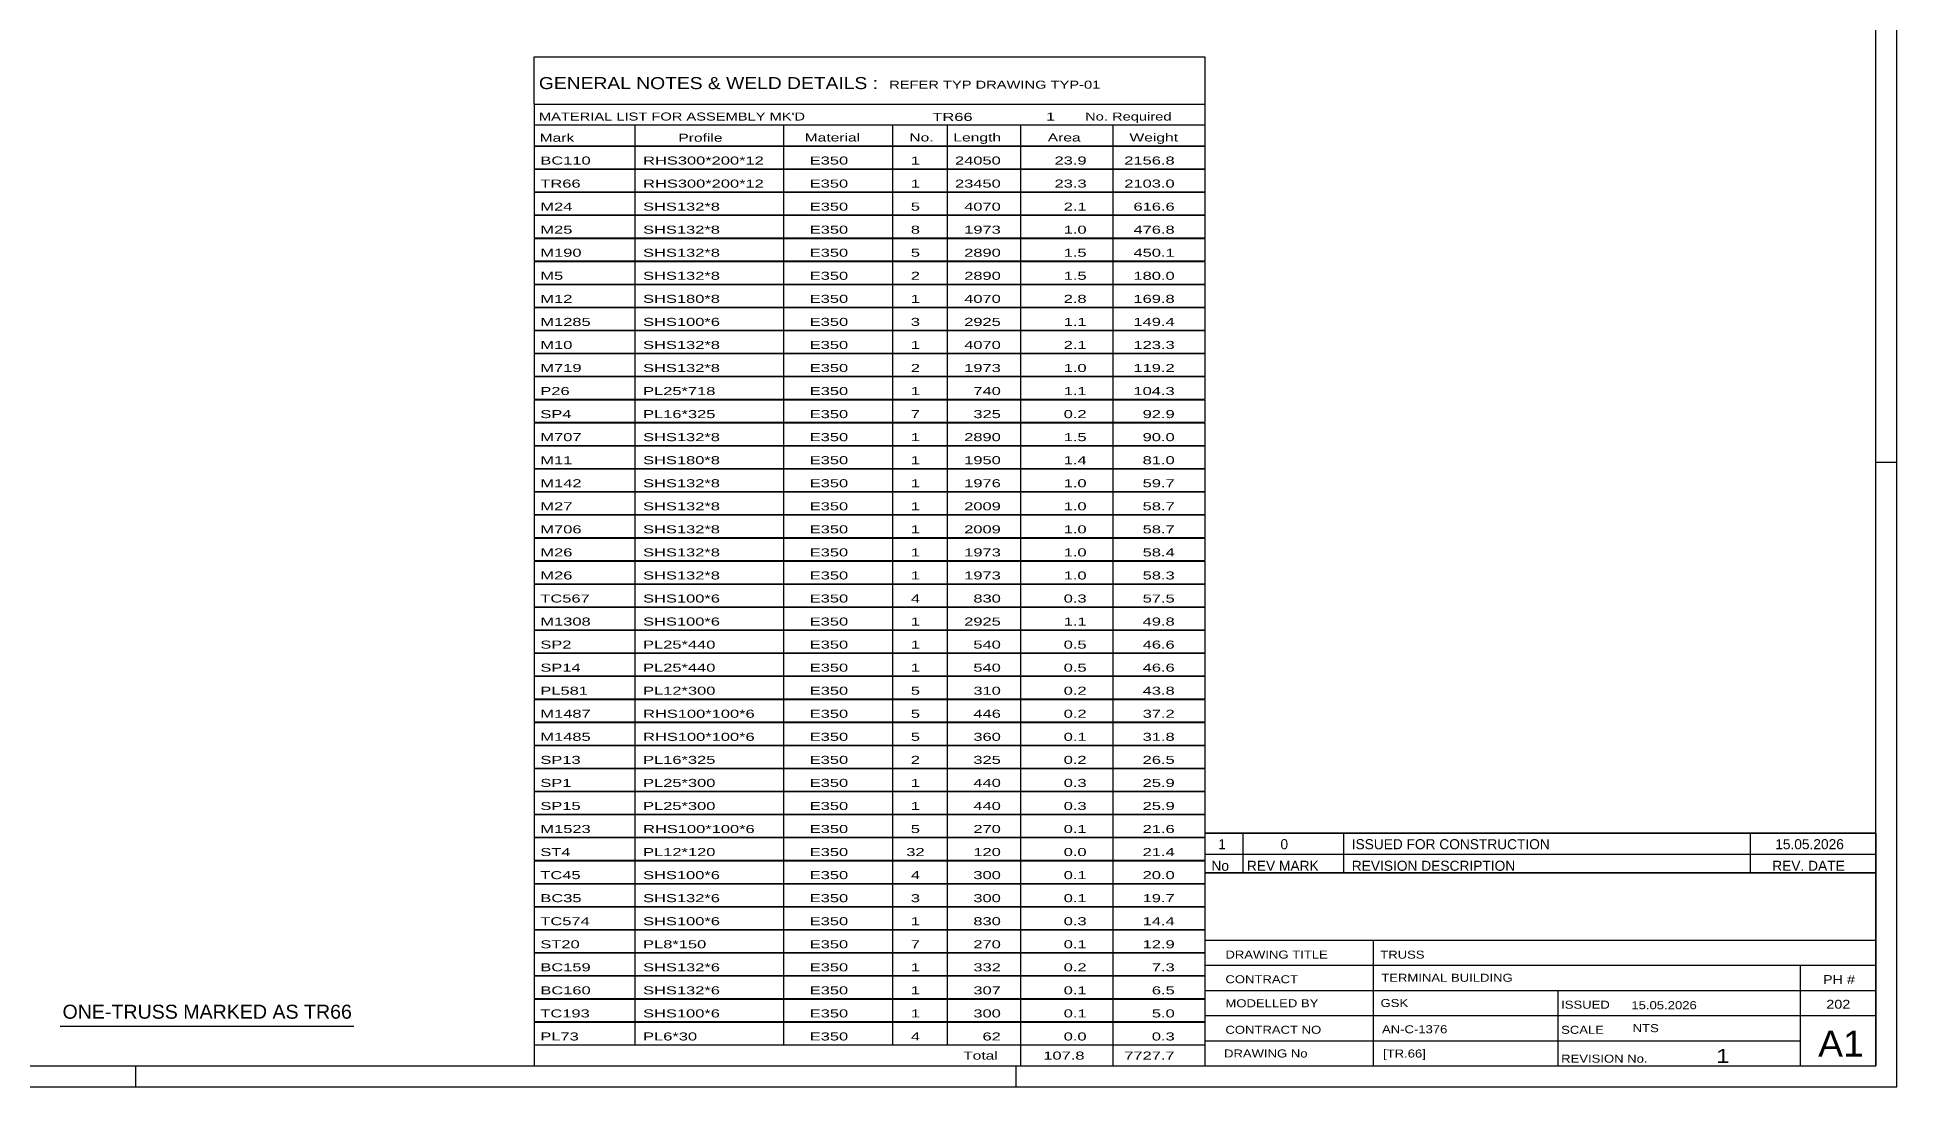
# Model space of a CAD drawing. Header units: millimetres. Extents: x -400 to 789, y -648 to 193.
# Drawn here: x 345.9 to 789.4, y -648.2 to -397.8 of the extents above; entities that cross this region are included whole.
import ezdxf

# ---------------------------------------------------------------- set-up
doc = ezdxf.new("R2010")
doc.units = ezdxf.units.MM
doc.styles.add('Arial', font='ARIAL.TTF', dxfattribs={"height": 0.2})
doc.styles.add('Arial Narrow', font='ARIALN.TTF', dxfattribs={"height": 0.2})

# ---------------------------------------------------------------- blocks, each defined once
blk = doc.blocks.new('Unknown-392021936-40983')
at = {"color": 7, "linetype": 'Continuous'}
for p, q in [((624.37, -597.17), (624.37, -643.22)), ((624.37, -597.17), (784.37, -597.17)), ((784.37, -597.22), (784.37, -643.22)), ((624.37, -613.22), (784.37, -613.22)), ((664.51, -613.22), (664.51, -643.22)), ((624.37, -619.22), (784.37, -619.22)), ((766.37, -643.17), (766.37, -619.17)), ((624.37, -625.22), (784.37, -625.22)), ((708.51, -625.22), (708.51, -643.22)), ((624.37, -631.22), (784.37, -631.22)), ((624.37, -637.22), (766.37, -637.22)), ((624.37, -643.22), (784.37, -643.22))]:
    blk.add_line(p, q, dxfattribs=at)
at = {"color": 7, "style": 'Arial Narrow'}
for s, height, width, p in [('DRAWING TITLE', 1.9089, 1.425378, (629.25, -617.62)), ('TRUSS', 1.909, 1.425378, (666.17, -617.64)), ('CONTRACT', 1.909, 1.425378, (629.25, -623.51)), ('TERMINAL BUILDING', 1.9089, 1.425378, (666.42, -623.15)), ('MODELLED BY', 1.9089, 1.425378, (629.25, -629.24)), ('GSK', 1.909, 1.425378, (666.25, -629.18)), ('ISSUED', 1.909, 1.425378, (709.31, -629.58)), ('15.05.2026', 1.909, 1.425378, (726.06, -629.7)), ('CONTRACT NO', 1.9089, 1.425378, (629.25, -635.56)), ('AN-C-1376', 1.909, 1.425378, (666.59, -635.44)), ('SCALE', 1.909, 1.425378, (709.31, -635.57)), ('A1', 6.204, 1.25, (770.61, -641.02)), ('DRAWING No', 1.909, 1.425378, (628.92, -641.22)), ('[TR.66]', 1.909, 1.425378, (666.83, -641.23)), ('REVISION No.', 1.9089, 1.425378, (709.31, -642.45)), ('1', 3.34, 1.5, (746.28, -642.54))]:
    blk.add_text(s, height=height, dxfattribs=dict(at, width=width)).set_placement(p)
at = {"color": 7, "linetype": 'Continuous', "style": 'Arial Narrow'}
for s, height, width, p in [('PH #', 2.1, 1.42538, (771.77, -623.67)), ('202', 2.1, 1.42538, (772.55, -629.57)), ('NTS', 1.909, 1.425378, (726.37, -635.17))]:
    blk.add_text(s, height=height, dxfattribs=dict(at, width=width)).set_placement(p)
blk = doc.blocks.new('Unknown-392021936-1163')
at = {"color": 5, "linetype": 'Continuous'}
for p, q in [((789.37, -648.22), (789.37, 192.78)), ((784.37, -643.22), (784.37, 187.78)), ((789.37, -499.22), (784.37, -499.22)), ((-394.63, -643.22), (784.37, -643.22)), ((369.37, -648.22), (369.37, -643.22)), ((579.37, -648.22), (579.37, -643.22)), ((-399.63, -648.22), (789.37, -648.22))]:
    blk.add_line(p, q, dxfattribs=at)
blk = doc.blocks.new('Unknown-392021936-40984')
at = {"color": 7, "linetype": 'Continuous'}
for p, q in [((624.37, -587.67), (784.37, -587.67)), ((784.37, -587.67), (624.37, -587.67)), ((624.37, -587.67), (624.37, -592.67)), ((633.37, -587.67), (633.37, -592.67)), ((657.37, -587.67), (657.37, -592.67)), ((754.37, -587.67), (754.37, -592.67)), ((784.37, -587.67), (784.37, -592.67)), ((624.37, -592.67), (784.37, -592.67)), ((624.37, -592.67), (624.37, -597.17)), ((624.37, -592.67), (784.37, -592.67)), ((633.37, -592.67), (633.37, -597.17)), ((657.37, -592.67), (657.37, -597.17)), ((754.37, -592.67), (754.37, -597.17)), ((784.37, -592.67), (784.37, -597.17)), ((784.37, -597.17), (624.37, -597.17))]:
    blk.add_line(p, q, dxfattribs=at)
at = {"color": 7, "linetype": 'Continuous', "style": 'Arial Narrow'}
for s, height, width, p in [('1', 2.39, 1.196471, (627.52, -591.52)), ('0', 2.39, 1.196471, (642.37, -591.52)), ('ISSUED FOR CONSTRUCTION', 2.3861, 1.196471, (659.37, -591.52)), ('15.05.2026', 2.386, 1.196471, (760.37, -591.52)), ('No', 2.386, 1.2, (625.91, -596.67)), ('REV MARK', 2.386, 1.2, (634.37, -596.67)), ('REVISION DESCRIPTION', 2.3861, 1.2, (659.37, -596.67)), ('REV. DATE', 2.386, 1.2, (759.65, -596.67))]:
    blk.add_text(s, height=height, dxfattribs=dict(at, width=width)).set_placement(p)
blk = doc.blocks.new('Unknown-392021936-40985')
at = {"color": 7, "linetype": 'Continuous'}
for p, q in [((464.37, -402.47), (624.37, -402.47)), ((464.37, -413.72), (464.37, -402.47)), ((624.37, -402.47), (624.37, -413.72)), ((464.37, -413.72), (624.37, -413.72)), ((464.37, -413.72), (464.37, -418.72)), ((624.37, -413.72), (624.37, -418.72)), ((464.37, -418.72), (624.37, -418.72)), ((464.37, -418.72), (464.37, -423.72)), ((488.37, -418.72), (488.37, -423.72)), ((523.87, -418.72), (523.87, -423.72)), ((549.87, -418.72), (549.87, -423.72)), ((562.87, -418.72), (562.87, -423.72)), ((580.37, -418.72), (580.37, -423.72)), ((602.37, -418.72), (602.37, -423.72)), ((624.37, -418.72), (624.37, -423.72)), ((464.37, -423.72), (624.37, -423.72)), ((464.37, -423.77), (464.37, -429.17)), ((464.37, -423.77), (624.37, -423.77)), ((488.37, -423.72), (488.37, -429.22)), ((523.87, -423.72), (523.87, -429.22)), ((549.87, -423.72), (549.87, -429.22)), ((562.87, -423.72), (562.87, -429.22)), ((580.37, -423.72), (580.37, -429.22)), ((602.37, -423.72), (602.37, -429.22)), ((624.37, -423.77), (624.37, -429.17)), ((464.37, -429.17), (624.37, -429.17)), ((464.37, -429.27), (464.37, -434.67)), ((464.37, -429.27), (624.37, -429.27)), ((488.37, -429.22), (488.37, -434.72)), ((523.87, -429.22), (523.87, -434.72)), ((549.87, -429.22), (549.87, -434.72)), ((562.87, -429.22), (562.87, -434.72)), ((580.37, -429.22), (580.37, -434.72)), ((602.37, -429.22), (602.37, -434.72)), ((624.37, -429.27), (624.37, -434.67)), ((464.37, -434.67), (624.37, -434.67)), ((464.37, -434.77), (464.37, -440.17)), ((464.37, -434.77), (624.37, -434.77)), ((488.37, -434.72), (488.37, -440.22)), ((523.87, -434.72), (523.87, -440.22)), ((549.87, -434.72), (549.87, -440.22)), ((562.87, -434.72), (562.87, -440.22)), ((580.37, -434.72), (580.37, -440.22)), ((602.37, -434.72), (602.37, -440.22)), ((624.37, -434.77), (624.37, -440.17)), ((464.37, -440.17), (624.37, -440.17)), ((464.37, -440.27), (464.37, -445.67)), ((464.37, -440.27), (624.37, -440.27)), ((488.37, -440.22), (488.37, -445.72)), ((523.87, -440.22), (523.87, -445.72)), ((549.87, -440.22), (549.87, -445.72)), ((562.87, -440.22), (562.87, -445.72)), ((580.37, -440.22), (580.37, -445.72)), ((602.37, -440.22), (602.37, -445.72)), ((624.37, -440.27), (624.37, -445.67)), ((464.37, -445.67), (624.37, -445.67)), ((464.37, -445.77), (464.37, -451.17)), ((464.37, -445.77), (624.37, -445.77)), ((488.37, -445.72), (488.37, -451.22)), ((523.87, -445.72), (523.87, -451.22)), ((549.87, -445.72), (549.87, -451.22)), ((562.87, -445.72), (562.87, -451.22)), ((580.37, -445.72), (580.37, -451.22)), ((602.37, -445.72), (602.37, -451.22)), ((624.37, -445.77), (624.37, -451.17)), ((464.37, -451.17), (624.37, -451.17)), ((464.37, -451.27), (464.37, -456.67)), ((464.37, -451.27), (624.37, -451.27)), ((488.37, -451.22), (488.37, -456.72)), ((523.87, -451.22), (523.87, -456.72)), ((549.87, -451.22), (549.87, -456.72)), ((562.87, -451.22), (562.87, -456.72)), ((580.37, -451.22), (580.37, -456.72)), ((602.37, -451.22), (602.37, -456.72)), ((624.37, -451.27), (624.37, -456.67)), ((464.37, -456.67), (624.37, -456.67)), ((464.37, -456.77), (464.37, -462.17)), ((464.37, -456.77), (624.37, -456.77)), ((488.37, -456.72), (488.37, -462.22)), ((523.87, -456.72), (523.87, -462.22)), ((549.87, -456.72), (549.87, -462.22)), ((562.87, -456.72), (562.87, -462.22)), ((580.37, -456.72), (580.37, -462.22)), ((602.37, -456.72), (602.37, -462.22)), ((624.37, -456.77), (624.37, -462.17)), ((464.37, -462.17), (624.37, -462.17)), ((464.37, -462.27), (464.37, -467.67)), ((464.37, -462.27), (624.37, -462.27)), ((488.37, -462.22), (488.37, -467.72)), ((523.87, -462.22), (523.87, -467.72)), ((549.87, -462.22), (549.87, -467.72)), ((562.87, -462.22), (562.87, -467.72)), ((580.37, -462.22), (580.37, -467.72)), ((602.37, -462.22), (602.37, -467.72)), ((624.37, -462.27), (624.37, -467.67)), ((464.37, -467.67), (624.37, -467.67)), ((464.37, -467.77), (464.37, -473.17)), ((464.37, -467.77), (624.37, -467.77)), ((488.37, -467.72), (488.37, -473.22)), ((523.87, -467.72), (523.87, -473.22)), ((549.87, -467.72), (549.87, -473.22)), ((562.87, -467.72), (562.87, -473.22)), ((580.37, -467.72), (580.37, -473.22)), ((602.37, -467.72), (602.37, -473.22)), ((624.37, -467.77), (624.37, -473.17)), ((464.37, -473.17), (624.37, -473.17)), ((464.37, -473.27), (464.37, -478.67)), ((464.37, -473.27), (624.37, -473.27)), ((488.37, -473.22), (488.37, -478.72)), ((523.87, -473.22), (523.87, -478.72)), ((549.87, -473.22), (549.87, -478.72)), ((562.87, -473.22), (562.87, -478.72)), ((580.37, -473.22), (580.37, -478.72)), ((602.37, -473.22), (602.37, -478.72)), ((624.37, -473.27), (624.37, -478.67)), ((464.37, -478.67), (624.37, -478.67)), ((464.37, -478.77), (464.37, -484.17)), ((464.37, -478.77), (624.37, -478.77)), ((488.37, -478.72), (488.37, -484.22)), ((523.87, -478.72), (523.87, -484.22)), ((549.87, -478.72), (549.87, -484.22)), ((562.87, -478.72), (562.87, -484.22)), ((580.37, -478.72), (580.37, -484.22)), ((602.37, -478.72), (602.37, -484.22)), ((624.37, -478.77), (624.37, -484.17)), ((464.37, -484.17), (624.37, -484.17)), ((464.37, -484.27), (464.37, -489.67)), ((464.37, -484.27), (624.37, -484.27)), ((488.37, -484.22), (488.37, -489.72)), ((523.87, -484.22), (523.87, -489.72)), ((549.87, -484.22), (549.87, -489.72)), ((562.87, -484.22), (562.87, -489.72)), ((580.37, -484.22), (580.37, -489.72)), ((602.37, -484.22), (602.37, -489.72)), ((624.37, -484.27), (624.37, -489.67)), ((464.37, -489.67), (624.37, -489.67)), ((464.37, -489.77), (464.37, -495.17)), ((464.37, -489.77), (624.37, -489.77)), ((488.37, -489.72), (488.37, -495.22)), ((523.87, -489.72), (523.87, -495.22)), ((549.87, -489.72), (549.87, -495.22)), ((562.87, -489.72), (562.87, -495.22)), ((580.37, -489.72), (580.37, -495.22)), ((602.37, -489.72), (602.37, -495.22)), ((624.37, -489.77), (624.37, -495.17)), ((464.37, -495.17), (624.37, -495.17)), ((464.37, -495.27), (464.37, -500.67)), ((464.37, -495.27), (624.37, -495.27)), ((488.37, -495.22), (488.37, -500.72)), ((523.87, -495.22), (523.87, -500.72)), ((549.87, -495.22), (549.87, -500.72)), ((562.87, -495.22), (562.87, -500.72)), ((580.37, -495.22), (580.37, -500.72)), ((602.37, -495.22), (602.37, -500.72)), ((624.37, -495.27), (624.37, -500.67)), ((464.37, -500.67), (624.37, -500.67)), ((464.37, -500.77), (464.37, -506.17)), ((464.37, -500.77), (624.37, -500.77)), ((488.37, -500.72), (488.37, -506.22)), ((523.87, -500.72), (523.87, -506.22)), ((549.87, -500.72), (549.87, -506.22)), ((562.87, -500.72), (562.87, -506.22)), ((580.37, -500.72), (580.37, -506.22)), ((602.37, -500.72), (602.37, -506.22)), ((624.37, -500.77), (624.37, -506.17)), ((464.37, -506.17), (624.37, -506.17)), ((464.37, -506.27), (464.37, -511.67)), ((464.37, -506.27), (624.37, -506.27)), ((488.37, -506.22), (488.37, -511.72)), ((523.87, -506.22), (523.87, -511.72)), ((549.87, -506.22), (549.87, -511.72)), ((562.87, -506.22), (562.87, -511.72)), ((580.37, -506.22), (580.37, -511.72)), ((602.37, -506.22), (602.37, -511.72)), ((624.37, -506.27), (624.37, -511.67)), ((464.37, -511.67), (624.37, -511.67)), ((464.37, -511.77), (464.37, -517.17)), ((464.37, -511.77), (624.37, -511.77)), ((488.37, -511.72), (488.37, -517.22)), ((523.87, -511.72), (523.87, -517.22)), ((549.87, -511.72), (549.87, -517.22)), ((562.87, -511.72), (562.87, -517.22)), ((580.37, -511.72), (580.37, -517.22)), ((602.37, -511.72), (602.37, -517.22)), ((624.37, -511.77), (624.37, -517.17)), ((464.37, -517.17), (624.37, -517.17)), ((464.37, -517.27), (464.37, -522.67)), ((464.37, -517.27), (624.37, -517.27)), ((488.37, -517.22), (488.37, -522.72)), ((523.87, -517.22), (523.87, -522.72)), ((549.87, -517.22), (549.87, -522.72)), ((562.87, -517.22), (562.87, -522.72)), ((580.37, -517.22), (580.37, -522.72)), ((602.37, -517.22), (602.37, -522.72)), ((624.37, -517.27), (624.37, -522.67)), ((464.37, -522.67), (624.37, -522.67)), ((464.37, -522.77), (464.37, -528.17)), ((464.37, -522.77), (624.37, -522.77)), ((488.37, -522.72), (488.37, -528.22)), ((523.87, -522.72), (523.87, -528.22)), ((549.87, -522.72), (549.87, -528.22)), ((562.87, -522.72), (562.87, -528.22)), ((580.37, -522.72), (580.37, -528.22)), ((602.37, -522.72), (602.37, -528.22)), ((624.37, -522.77), (624.37, -528.17)), ((464.37, -528.17), (624.37, -528.17)), ((464.37, -528.27), (464.37, -533.67)), ((464.37, -528.27), (624.37, -528.27)), ((488.37, -528.22), (488.37, -533.72)), ((523.87, -528.22), (523.87, -533.72)), ((549.87, -528.22), (549.87, -533.72)), ((562.87, -528.22), (562.87, -533.72)), ((580.37, -528.22), (580.37, -533.72)), ((602.37, -528.22), (602.37, -533.72)), ((624.37, -528.27), (624.37, -533.67)), ((464.37, -533.67), (624.37, -533.67)), ((464.37, -533.77), (464.37, -539.17)), ((464.37, -533.77), (624.37, -533.77)), ((488.37, -533.72), (488.37, -539.22)), ((523.87, -533.72), (523.87, -539.22)), ((549.87, -533.72), (549.87, -539.22)), ((562.87, -533.72), (562.87, -539.22)), ((580.37, -533.72), (580.37, -539.22)), ((602.37, -533.72), (602.37, -539.22)), ((624.37, -533.77), (624.37, -539.17)), ((464.37, -539.17), (624.37, -539.17)), ((464.37, -539.27), (464.37, -544.67)), ((464.37, -539.27), (624.37, -539.27)), ((488.37, -539.22), (488.37, -544.72)), ((523.87, -539.22), (523.87, -544.72)), ((549.87, -539.22), (549.87, -544.72)), ((562.87, -539.22), (562.87, -544.72)), ((580.37, -539.22), (580.37, -544.72)), ((602.37, -539.22), (602.37, -544.72)), ((624.37, -539.27), (624.37, -544.67)), ((464.37, -544.67), (624.37, -544.67)), ((464.37, -544.77), (464.37, -550.17)), ((464.37, -544.77), (624.37, -544.77)), ((488.37, -544.72), (488.37, -550.22)), ((523.87, -544.72), (523.87, -550.22)), ((549.87, -544.72), (549.87, -550.22)), ((562.87, -544.72), (562.87, -550.22)), ((580.37, -544.72), (580.37, -550.22)), ((602.37, -544.72), (602.37, -550.22)), ((624.37, -544.77), (624.37, -550.17)), ((464.37, -550.17), (624.37, -550.17)), ((464.37, -550.27), (464.37, -555.67)), ((464.37, -550.27), (624.37, -550.27)), ((488.37, -550.22), (488.37, -555.72)), ((523.87, -550.22), (523.87, -555.72)), ((549.87, -550.22), (549.87, -555.72)), ((562.87, -550.22), (562.87, -555.72)), ((580.37, -550.22), (580.37, -555.72)), ((602.37, -550.22), (602.37, -555.72)), ((624.37, -550.27), (624.37, -555.67)), ((464.37, -555.67), (624.37, -555.67)), ((464.37, -555.77), (464.37, -561.17)), ((464.37, -555.77), (624.37, -555.77)), ((488.37, -555.72), (488.37, -561.22)), ((523.87, -555.72), (523.87, -561.22)), ((549.87, -555.72), (549.87, -561.22)), ((562.87, -555.72), (562.87, -561.22)), ((580.37, -555.72), (580.37, -561.22)), ((602.37, -555.72), (602.37, -561.22)), ((624.37, -555.77), (624.37, -561.17)), ((464.37, -561.17), (624.37, -561.17)), ((464.37, -561.27), (464.37, -566.67)), ((464.37, -561.27), (624.37, -561.27)), ((488.37, -561.22), (488.37, -566.72)), ((523.87, -561.22), (523.87, -566.72)), ((549.87, -561.22), (549.87, -566.72)), ((562.87, -561.22), (562.87, -566.72)), ((580.37, -561.22), (580.37, -566.72)), ((602.37, -561.22), (602.37, -566.72)), ((624.37, -561.27), (624.37, -566.67)), ((464.37, -566.67), (624.37, -566.67)), ((464.37, -566.77), (464.37, -572.17)), ((464.37, -566.77), (624.37, -566.77)), ((488.37, -566.72), (488.37, -572.22)), ((523.87, -566.72), (523.87, -572.22)), ((549.87, -566.72), (549.87, -572.22)), ((562.87, -566.72), (562.87, -572.22)), ((580.37, -566.72), (580.37, -572.22)), ((602.37, -566.72), (602.37, -572.22)), ((624.37, -566.77), (624.37, -572.17)), ((464.37, -572.17), (624.37, -572.17)), ((464.37, -572.27), (464.37, -577.67)), ((464.37, -572.27), (624.37, -572.27)), ((488.37, -572.22), (488.37, -577.72)), ((523.87, -572.22), (523.87, -577.72)), ((549.87, -572.22), (549.87, -577.72)), ((562.87, -572.22), (562.87, -577.72)), ((580.37, -572.22), (580.37, -577.72)), ((602.37, -572.22), (602.37, -577.72)), ((624.37, -572.27), (624.37, -577.67)), ((464.37, -577.67), (624.37, -577.67)), ((464.37, -577.77), (464.37, -583.17)), ((464.37, -577.77), (624.37, -577.77)), ((488.37, -577.72), (488.37, -583.22)), ((523.87, -577.72), (523.87, -583.22)), ((549.87, -577.72), (549.87, -583.22)), ((562.87, -577.72), (562.87, -583.22)), ((580.37, -577.72), (580.37, -583.22)), ((602.37, -577.72), (602.37, -583.22)), ((624.37, -577.77), (624.37, -583.17)), ((464.37, -583.17), (624.37, -583.17)), ((464.37, -583.27), (464.37, -588.67)), ((464.37, -583.27), (624.37, -583.27)), ((488.37, -583.22), (488.37, -588.72)), ((523.87, -583.22), (523.87, -588.72)), ((549.87, -583.22), (549.87, -588.72)), ((562.87, -583.22), (562.87, -588.72)), ((580.37, -583.22), (580.37, -588.72)), ((602.37, -583.22), (602.37, -588.72)), ((624.37, -583.27), (624.37, -588.67)), ((464.37, -588.67), (624.37, -588.67)), ((464.37, -588.77), (464.37, -594.17)), ((464.37, -588.77), (624.37, -588.77)), ((488.37, -588.72), (488.37, -594.22)), ((523.87, -588.72), (523.87, -594.22)), ((549.87, -588.72), (549.87, -594.22)), ((562.87, -588.72), (562.87, -594.22)), ((580.37, -588.72), (580.37, -594.22)), ((602.37, -588.72), (602.37, -594.22)), ((624.37, -588.77), (624.37, -594.17)), ((464.37, -594.17), (624.37, -594.17)), ((464.37, -594.27), (464.37, -599.67)), ((464.37, -594.27), (624.37, -594.27)), ((488.37, -594.22), (488.37, -599.72)), ((523.87, -594.22), (523.87, -599.72)), ((549.87, -594.22), (549.87, -599.72)), ((562.87, -594.22), (562.87, -599.72)), ((580.37, -594.22), (580.37, -599.72)), ((602.37, -594.22), (602.37, -599.72)), ((624.37, -594.27), (624.37, -599.67)), ((464.37, -599.67), (624.37, -599.67)), ((464.37, -599.77), (464.37, -605.17)), ((464.37, -599.77), (624.37, -599.77)), ((488.37, -599.72), (488.37, -605.22)), ((523.87, -599.72), (523.87, -605.22)), ((549.87, -599.72), (549.87, -605.22)), ((562.87, -599.72), (562.87, -605.22)), ((580.37, -599.72), (580.37, -605.22)), ((602.37, -599.72), (602.37, -605.22)), ((624.37, -599.77), (624.37, -605.17)), ((464.37, -605.17), (624.37, -605.17)), ((464.37, -605.27), (464.37, -610.67)), ((464.37, -605.27), (624.37, -605.27)), ((488.37, -605.22), (488.37, -610.72)), ((523.87, -605.22), (523.87, -610.72)), ((549.87, -605.22), (549.87, -610.72)), ((562.87, -605.22), (562.87, -610.72)), ((580.37, -605.22), (580.37, -610.72)), ((602.37, -605.22), (602.37, -610.72)), ((624.37, -605.27), (624.37, -610.67)), ((464.37, -610.67), (624.37, -610.67)), ((464.37, -610.77), (464.37, -616.17)), ((464.37, -610.77), (624.37, -610.77)), ((488.37, -610.72), (488.37, -616.22)), ((523.87, -610.72), (523.87, -616.22)), ((549.87, -610.72), (549.87, -616.22)), ((562.87, -610.72), (562.87, -616.22)), ((580.37, -610.72), (580.37, -616.22)), ((602.37, -610.72), (602.37, -616.22)), ((624.37, -610.77), (624.37, -616.17)), ((464.37, -616.17), (624.37, -616.17)), ((464.37, -616.27), (464.37, -621.67)), ((464.37, -616.27), (624.37, -616.27)), ((488.37, -616.22), (488.37, -621.72)), ((523.87, -616.22), (523.87, -621.72)), ((549.87, -616.22), (549.87, -621.72)), ((562.87, -616.22), (562.87, -621.72)), ((580.37, -616.22), (580.37, -621.72)), ((602.37, -616.22), (602.37, -621.72)), ((624.37, -616.27), (624.37, -621.67)), ((464.37, -621.67), (624.37, -621.67)), ((464.37, -621.77), (464.37, -627.17)), ((464.37, -621.77), (624.37, -621.77)), ((488.37, -621.72), (488.37, -627.22)), ((523.87, -621.72), (523.87, -627.22)), ((549.87, -621.72), (549.87, -627.22)), ((562.87, -621.72), (562.87, -627.22)), ((580.37, -621.72), (580.37, -627.22)), ((602.37, -621.72), (602.37, -627.22)), ((624.37, -621.77), (624.37, -627.17)), ((464.37, -627.17), (624.37, -627.17)), ((464.37, -627.27), (464.37, -632.67)), ((464.37, -627.27), (624.37, -627.27)), ((488.37, -627.22), (488.37, -632.72)), ((523.87, -627.22), (523.87, -632.72)), ((549.87, -627.22), (549.87, -632.72)), ((562.87, -627.22), (562.87, -632.72)), ((580.37, -627.22), (580.37, -632.72)), ((602.37, -627.22), (602.37, -632.72)), ((624.37, -627.27), (624.37, -632.67)), ((464.37, -632.67), (624.37, -632.67)), ((464.37, -632.77), (464.37, -638.17)), ((464.37, -632.77), (624.37, -632.77)), ((488.37, -632.72), (488.37, -638.22)), ((523.87, -632.72), (523.87, -638.22)), ((549.87, -632.72), (549.87, -638.22)), ((562.87, -632.72), (562.87, -638.22)), ((580.37, -632.72), (580.37, -638.22)), ((602.37, -632.72), (602.37, -638.22)), ((624.37, -632.77), (624.37, -638.17)), ((464.37, -638.17), (624.37, -638.17)), ((464.37, -638.22), (624.37, -638.22)), ((464.37, -638.22), (464.37, -643.22)), ((580.37, -638.22), (580.37, -643.22)), ((602.37, -638.22), (602.37, -643.22)), ((624.37, -638.22), (624.37, -643.22)), ((464.37, -643.22), (624.37, -643.22))]:
    blk.add_line(p, q, dxfattribs=at)
at = {"color": 7, "style": 'Arial Narrow'}
for s, height, width, p in [('GENERAL NOTES & WELD DETAILS :', 2.8633, 1.4, (465.52, -410.16)), ('REFER TYP DRAWING TYP-01', 1.9089, 1.6, (549.07, -410.06)), ("MATERIAL LIST FOR ASSEMBLY MK'D", 1.9089, 1.6, (465.52, -417.66)), ('TR66', 1.909, 1.794707, (559.36, -417.75)), ('1', 1.91, 1.794707, (586.45, -417.66)), ('No. Required', 1.9089, 1.6, (595.78, -417.66)), ('Mark', 1.909, 1.7, (465.7, -422.72)), ('Profile', 1.909, 1.7, (498.78, -422.72)), ('Material', 1.909, 1.7, (528.91, -422.66)), ('No.', 1.909, 1.7, (553.87, -422.66)), ('Length', 1.909, 1.7, (564.37, -422.66)), ('Area', 1.909, 1.7, (586.87, -422.66)), ('Weight', 1.909, 1.7, (606.37, -422.66))]:
    blk.add_text(s, height=height, dxfattribs=dict(at, width=width)).set_placement(p)
at = {"color": 7, "linetype": 'Continuous', "style": 'Arial Narrow'}
for s, height, width, p in [('BC110', 1.909, 1.794707, (465.87, -428.16)), ('RHS300*200*12', 1.9089, 1.794707, (490.37, -428.16)), ('E350', 1.909, 1.794707, (530.11, -428.16)), ('1', 1.91, 1.794707, (554.22, -428.16)), ('24050', 1.909, 1.794707, (564.76, -428.16)), ('23.9', 1.909, 1.794707, (588.5, -428.16)), ('2156.8', 1.909, 1.794707, (605.13, -428.16)), ('TR66', 1.909, 1.794707, (465.87, -433.66)), ('RHS300*200*12', 1.9089, 1.794707, (490.37, -433.66)), ('E350', 1.909, 1.794707, (530.11, -433.66)), ('1', 1.91, 1.794707, (554.22, -433.66)), ('23450', 1.909, 1.794707, (564.76, -433.66)), ('23.3', 1.909, 1.794707, (588.5, -433.66)), ('2103.0', 1.909, 1.794707, (605.13, -433.66)), ('M24', 1.909, 1.794707, (465.87, -439.16)), ('SHS132*8', 1.909, 1.794707, (490.37, -439.16)), ('E350', 1.909, 1.794707, (530.11, -439.16)), ('5', 1.91, 1.794707, (554.22, -439.16)), ('4070', 1.909, 1.794707, (566.95, -439.16)), ('2.1', 1.909, 1.794707, (590.68, -439.16)), ('616.6', 1.909, 1.794707, (607.32, -439.16)), ('M25', 1.909, 1.794707, (465.87, -444.66)), ('SHS132*8', 1.909, 1.794707, (490.37, -444.66)), ('E350', 1.909, 1.794707, (530.11, -444.66)), ('8', 1.91, 1.794707, (554.22, -444.66)), ('1973', 1.909, 1.794707, (566.95, -444.66)), ('1.0', 1.909, 1.794707, (590.68, -444.66)), ('476.8', 1.909, 1.794707, (607.32, -444.66)), ('M190', 1.909, 1.794707, (465.87, -450.16)), ('SHS132*8', 1.909, 1.794707, (490.37, -450.16)), ('E350', 1.909, 1.794707, (530.11, -450.16)), ('5', 1.91, 1.794707, (554.22, -450.16)), ('2890', 1.909, 1.794707, (566.95, -450.16)), ('1.5', 1.909, 1.794707, (590.68, -450.16)), ('450.1', 1.909, 1.794707, (607.32, -450.16)), ('M5', 1.909, 1.794707, (465.87, -455.66)), ('SHS132*8', 1.909, 1.794707, (490.37, -455.66)), ('E350', 1.909, 1.794707, (530.11, -455.66)), ('2', 1.91, 1.794707, (554.22, -455.66)), ('2890', 1.909, 1.794707, (566.95, -455.66)), ('1.5', 1.909, 1.794707, (590.68, -455.66)), ('180.0', 1.909, 1.794707, (607.32, -455.66)), ('M12', 1.909, 1.794707, (465.87, -461.16)), ('SHS180*8', 1.909, 1.794707, (490.37, -461.16)), ('E350', 1.909, 1.794707, (530.11, -461.16)), ('1', 1.91, 1.794707, (554.22, -461.16)), ('4070', 1.909, 1.794707, (566.95, -461.16)), ('2.8', 1.909, 1.794707, (590.68, -461.16)), ('169.8', 1.909, 1.794707, (607.32, -461.16)), ('M1285', 1.909, 1.794707, (465.87, -466.66)), ('SHS100*6', 1.909, 1.794707, (490.37, -466.66)), ('E350', 1.909, 1.794707, (530.11, -466.66)), ('3', 1.91, 1.794707, (554.22, -466.66)), ('2925', 1.909, 1.794707, (566.95, -466.66)), ('1.1', 1.909, 1.794707, (590.68, -466.66)), ('149.4', 1.909, 1.794707, (607.32, -466.66)), ('M10', 1.909, 1.794707, (465.87, -472.16)), ('SHS132*8', 1.909, 1.794707, (490.37, -472.16)), ('E350', 1.909, 1.794707, (530.11, -472.16)), ('1', 1.91, 1.794707, (554.22, -472.16)), ('4070', 1.909, 1.794707, (566.95, -472.16)), ('2.1', 1.909, 1.794707, (590.68, -472.16)), ('123.3', 1.909, 1.794707, (607.32, -472.16)), ('M719', 1.909, 1.794707, (465.87, -477.66)), ('SHS132*8', 1.909, 1.794707, (490.37, -477.66)), ('E350', 1.909, 1.794707, (530.11, -477.66)), ('2', 1.91, 1.794707, (554.22, -477.66)), ('1973', 1.909, 1.794707, (566.95, -477.66)), ('1.0', 1.909, 1.794707, (590.68, -477.66)), ('119.2', 1.909, 1.794707, (607.32, -477.66)), ('P26', 1.909, 1.794707, (465.87, -483.16)), ('PL25*718', 1.909, 1.794707, (490.37, -483.16)), ('E350', 1.909, 1.794707, (530.11, -483.16)), ('1', 1.91, 1.794707, (554.22, -483.16)), ('740', 1.909, 1.794707, (569.14, -483.16)), ('1.1', 1.909, 1.794707, (590.68, -483.16)), ('104.3', 1.909, 1.794707, (607.32, -483.16)), ('SP4', 1.909, 1.794707, (465.87, -488.66)), ('PL16*325', 1.909, 1.794707, (490.37, -488.66)), ('E350', 1.909, 1.794707, (530.11, -488.66)), ('7', 1.91, 1.794707, (554.22, -488.66)), ('325', 1.909, 1.794707, (569.14, -488.66)), ('0.2', 1.909, 1.794707, (590.68, -488.66)), ('92.9', 1.909, 1.794707, (609.51, -488.66)), ('M707', 1.909, 1.794707, (465.87, -494.16)), ('SHS132*8', 1.909, 1.794707, (490.37, -494.16)), ('E350', 1.909, 1.794707, (530.11, -494.16)), ('1', 1.91, 1.794707, (554.22, -494.16)), ('2890', 1.909, 1.794707, (566.95, -494.16)), ('1.5', 1.909, 1.794707, (590.68, -494.16)), ('90.0', 1.909, 1.794707, (609.51, -494.16)), ('M11', 1.909, 1.794707, (465.87, -499.66)), ('SHS180*8', 1.909, 1.794707, (490.37, -499.66)), ('E350', 1.909, 1.794707, (530.11, -499.66)), ('1', 1.91, 1.794707, (554.22, -499.66)), ('1950', 1.909, 1.794707, (566.95, -499.66)), ('1.4', 1.909, 1.794707, (590.68, -499.66)), ('81.0', 1.909, 1.794707, (609.51, -499.66)), ('M142', 1.909, 1.794707, (465.87, -505.16)), ('SHS132*8', 1.909, 1.794707, (490.37, -505.16)), ('E350', 1.909, 1.794707, (530.11, -505.16)), ('1', 1.91, 1.794707, (554.22, -505.16)), ('1976', 1.909, 1.794707, (566.95, -505.16)), ('1.0', 1.909, 1.794707, (590.68, -505.16)), ('59.7', 1.909, 1.794707, (609.51, -505.16)), ('M27', 1.909, 1.794707, (465.87, -510.66)), ('SHS132*8', 1.909, 1.794707, (490.37, -510.66)), ('E350', 1.909, 1.794707, (530.11, -510.66)), ('1', 1.91, 1.794707, (554.22, -510.66)), ('2009', 1.909, 1.794707, (566.95, -510.66)), ('1.0', 1.909, 1.794707, (590.68, -510.66)), ('58.7', 1.909, 1.794707, (609.51, -510.66)), ('M706', 1.909, 1.794707, (465.87, -516.16)), ('SHS132*8', 1.909, 1.794707, (490.37, -516.16)), ('E350', 1.909, 1.794707, (530.11, -516.16)), ('1', 1.91, 1.794707, (554.22, -516.16)), ('2009', 1.909, 1.794707, (566.95, -516.16)), ('1.0', 1.909, 1.794707, (590.68, -516.16)), ('58.7', 1.909, 1.794707, (609.51, -516.16)), ('M26', 1.909, 1.794707, (465.87, -521.66)), ('SHS132*8', 1.909, 1.794707, (490.37, -521.66)), ('E350', 1.909, 1.794707, (530.11, -521.66)), ('1', 1.91, 1.794707, (554.22, -521.66)), ('1973', 1.909, 1.794707, (566.95, -521.66)), ('1.0', 1.909, 1.794707, (590.68, -521.66)), ('58.4', 1.909, 1.794707, (609.51, -521.66)), ('M26', 1.909, 1.794707, (465.87, -527.16)), ('SHS132*8', 1.909, 1.794707, (490.37, -527.16)), ('E350', 1.909, 1.794707, (530.11, -527.16)), ('1', 1.91, 1.794707, (554.22, -527.16)), ('1973', 1.909, 1.794707, (566.95, -527.16)), ('1.0', 1.909, 1.794707, (590.68, -527.16)), ('58.3', 1.909, 1.794707, (609.51, -527.16)), ('TC567', 1.909, 1.794707, (465.87, -532.66)), ('SHS100*6', 1.909, 1.794707, (490.37, -532.66)), ('E350', 1.909, 1.794707, (530.11, -532.66)), ('4', 1.91, 1.794707, (554.22, -532.66)), ('830', 1.909, 1.794707, (569.14, -532.66)), ('0.3', 1.909, 1.794707, (590.68, -532.66)), ('57.5', 1.909, 1.794707, (609.51, -532.66)), ('M1308', 1.909, 1.794707, (465.87, -538.16)), ('SHS100*6', 1.909, 1.794707, (490.37, -538.16)), ('E350', 1.909, 1.794707, (530.11, -538.16)), ('1', 1.91, 1.794707, (554.22, -538.16)), ('2925', 1.909, 1.794707, (566.95, -538.16)), ('1.1', 1.909, 1.794707, (590.68, -538.16)), ('49.8', 1.909, 1.794707, (609.51, -538.16)), ('SP2', 1.909, 1.794707, (465.87, -543.66)), ('PL25*440', 1.909, 1.794707, (490.37, -543.66)), ('E350', 1.909, 1.794707, (530.11, -543.66)), ('1', 1.91, 1.794707, (554.22, -543.66)), ('540', 1.909, 1.794707, (569.14, -543.66)), ('0.5', 1.909, 1.794707, (590.68, -543.66)), ('46.6', 1.909, 1.794707, (609.51, -543.66)), ('SP14', 1.909, 1.794707, (465.87, -549.16)), ('PL25*440', 1.909, 1.794707, (490.37, -549.16)), ('E350', 1.909, 1.794707, (530.11, -549.16)), ('1', 1.91, 1.794707, (554.22, -549.16)), ('540', 1.909, 1.794707, (569.14, -549.16)), ('0.5', 1.909, 1.794707, (590.68, -549.16)), ('46.6', 1.909, 1.794707, (609.51, -549.16)), ('PL581', 1.909, 1.794707, (465.87, -554.66)), ('PL12*300', 1.909, 1.794707, (490.37, -554.66)), ('E350', 1.909, 1.794707, (530.11, -554.66)), ('5', 1.91, 1.794707, (554.22, -554.66)), ('310', 1.909, 1.794707, (569.14, -554.66)), ('0.2', 1.909, 1.794707, (590.68, -554.66)), ('43.8', 1.909, 1.794707, (609.51, -554.66)), ('M1487', 1.909, 1.794707, (465.87, -560.16)), ('RHS100*100*6', 1.9089, 1.794707, (490.37, -560.16)), ('E350', 1.909, 1.794707, (530.11, -560.16)), ('5', 1.91, 1.794707, (554.22, -560.16)), ('446', 1.909, 1.794707, (569.14, -560.16)), ('0.2', 1.909, 1.794707, (590.68, -560.16)), ('37.2', 1.909, 1.794707, (609.51, -560.16)), ('M1485', 1.909, 1.794707, (465.87, -565.66)), ('RHS100*100*6', 1.9089, 1.794707, (490.37, -565.66)), ('E350', 1.909, 1.794707, (530.11, -565.66)), ('5', 1.91, 1.794707, (554.22, -565.66)), ('360', 1.909, 1.794707, (569.14, -565.66)), ('0.1', 1.909, 1.794707, (590.68, -565.66)), ('31.8', 1.909, 1.794707, (609.51, -565.66)), ('SP13', 1.909, 1.794707, (465.87, -571.16)), ('PL16*325', 1.909, 1.794707, (490.37, -571.16)), ('E350', 1.909, 1.794707, (530.11, -571.16)), ('2', 1.91, 1.794707, (554.22, -571.16)), ('325', 1.909, 1.794707, (569.14, -571.16)), ('0.2', 1.909, 1.794707, (590.68, -571.16)), ('26.5', 1.909, 1.794707, (609.51, -571.16)), ('SP1', 1.909, 1.794707, (465.87, -576.66)), ('PL25*300', 1.909, 1.794707, (490.37, -576.66)), ('E350', 1.909, 1.794707, (530.11, -576.66)), ('1', 1.91, 1.794707, (554.22, -576.66)), ('440', 1.909, 1.794707, (569.14, -576.66)), ('0.3', 1.909, 1.794707, (590.68, -576.66)), ('25.9', 1.909, 1.794707, (609.51, -576.66)), ('SP15', 1.909, 1.794707, (465.87, -582.16)), ('PL25*300', 1.909, 1.794707, (490.37, -582.16)), ('E350', 1.909, 1.794707, (530.11, -582.16)), ('1', 1.91, 1.794707, (554.22, -582.16)), ('440', 1.909, 1.794707, (569.14, -582.16)), ('0.3', 1.909, 1.794707, (590.68, -582.16)), ('25.9', 1.909, 1.794707, (609.51, -582.16)), ('M1523', 1.909, 1.794707, (465.87, -587.66)), ('RHS100*100*6', 1.9089, 1.794707, (490.37, -587.66)), ('E350', 1.909, 1.794707, (530.11, -587.66)), ('5', 1.91, 1.794707, (554.22, -587.66)), ('270', 1.909, 1.794707, (569.14, -587.66)), ('0.1', 1.909, 1.794707, (590.68, -587.66)), ('21.6', 1.909, 1.794707, (609.51, -587.66)), ('ST4', 1.909, 1.794707, (465.87, -593.16)), ('PL12*120', 1.909, 1.794707, (490.37, -593.16)), ('E350', 1.909, 1.794707, (530.11, -593.16)), ('32', 1.909, 1.794707, (553.13, -593.16)), ('120', 1.909, 1.794707, (569.14, -593.16)), ('0.0', 1.909, 1.794707, (590.68, -593.16)), ('21.4', 1.909, 1.794707, (609.51, -593.16)), ('TC45', 1.909, 1.794707, (465.87, -598.66)), ('SHS100*6', 1.909, 1.794707, (490.37, -598.66)), ('E350', 1.909, 1.794707, (530.11, -598.66)), ('4', 1.91, 1.794707, (554.22, -598.66)), ('300', 1.909, 1.794707, (569.14, -598.66)), ('0.1', 1.909, 1.794707, (590.68, -598.66)), ('20.0', 1.909, 1.794707, (609.51, -598.66)), ('BC35', 1.909, 1.794707, (465.87, -604.16)), ('SHS132*6', 1.909, 1.794707, (490.37, -604.16)), ('E350', 1.909, 1.794707, (530.11, -604.16)), ('3', 1.91, 1.794707, (554.22, -604.16)), ('300', 1.909, 1.794707, (569.14, -604.16)), ('0.1', 1.909, 1.794707, (590.68, -604.16)), ('19.7', 1.909, 1.794707, (609.51, -604.16)), ('TC574', 1.909, 1.794707, (465.87, -609.66)), ('SHS100*6', 1.909, 1.794707, (490.37, -609.66)), ('E350', 1.909, 1.794707, (530.11, -609.66)), ('1', 1.91, 1.794707, (554.22, -609.66)), ('830', 1.909, 1.794707, (569.14, -609.66)), ('0.3', 1.909, 1.794707, (590.68, -609.66)), ('14.4', 1.909, 1.794707, (609.51, -609.66)), ('ST20', 1.909, 1.794707, (465.87, -615.16)), ('PL8*150', 1.909, 1.794707, (490.37, -615.16)), ('E350', 1.909, 1.794707, (530.11, -615.16)), ('7', 1.91, 1.794707, (554.22, -615.16)), ('270', 1.909, 1.794707, (569.14, -615.16)), ('0.1', 1.909, 1.794707, (590.68, -615.16)), ('12.9', 1.909, 1.794707, (609.51, -615.16)), ('BC159', 1.909, 1.794707, (465.87, -620.66)), ('SHS132*6', 1.909, 1.794707, (490.37, -620.66)), ('E350', 1.909, 1.794707, (530.11, -620.66)), ('1', 1.91, 1.794707, (554.22, -620.66)), ('332', 1.909, 1.794707, (569.14, -620.66)), ('0.2', 1.909, 1.794707, (590.68, -620.66)), ('7.3', 1.909, 1.794707, (611.7, -620.66)), ('BC160', 1.909, 1.794707, (465.87, -626.16)), ('SHS132*6', 1.909, 1.794707, (490.37, -626.16)), ('E350', 1.909, 1.794707, (530.11, -626.16)), ('1', 1.91, 1.794707, (554.22, -626.16)), ('307', 1.909, 1.794707, (569.14, -626.16)), ('0.1', 1.909, 1.794707, (590.68, -626.16)), ('6.5', 1.909, 1.794707, (611.7, -626.16)), ('TC193', 1.909, 1.794707, (465.87, -631.66)), ('SHS100*6', 1.909, 1.794707, (490.37, -631.66)), ('E350', 1.909, 1.794707, (530.11, -631.66)), ('1', 1.91, 1.794707, (554.22, -631.66)), ('300', 1.909, 1.794707, (569.14, -631.66)), ('0.1', 1.909, 1.794707, (590.68, -631.66)), ('5.0', 1.909, 1.794707, (611.7, -631.66)), ('PL73', 1.909, 1.794707, (465.87, -637.16)), ('PL6*30', 1.909, 1.794707, (490.37, -637.16)), ('E350', 1.909, 1.794707, (530.11, -637.16)), ('4', 1.91, 1.794707, (554.22, -637.16)), ('62', 1.909, 1.794707, (571.32, -637.16)), ('0.0', 1.909, 1.794707, (590.68, -637.16)), ('0.3', 1.909, 1.794707, (611.7, -637.16)), ('Total', 1.909, 1.7, (566.7, -641.72)), ('107.8', 1.909, 1.794707, (585.82, -641.72)), ('7727.7', 1.909, 1.794707, (605.13, -641.72))]:
    blk.add_text(s, height=height, dxfattribs=dict(at, width=width)).set_placement(p)
blk = doc.blocks.new('Unknown-392021936-40986')
at = {"color": 7, "linetype": 'Continuous'}
blk.add_line((351.37, -633.72), (421.37, -633.72), dxfattribs=at)
at = {"color": 7, "style": 'Arial'}
blk.add_text('ONE-TRUSS MARKED AS TR66', height=3.3428, dxfattribs=at).set_placement((351.91, -631.97))

msp = doc.modelspace()

# ---------------------------------------------------------------- block references
for name in ['Unknown-392021936-1163', 'Unknown-392021936-40985', 'Unknown-392021936-40984', 'Unknown-392021936-40983', 'Unknown-392021936-40986']:
    msp.add_blockref(name, (0, 0))

doc.saveas('drawing.dxf')
